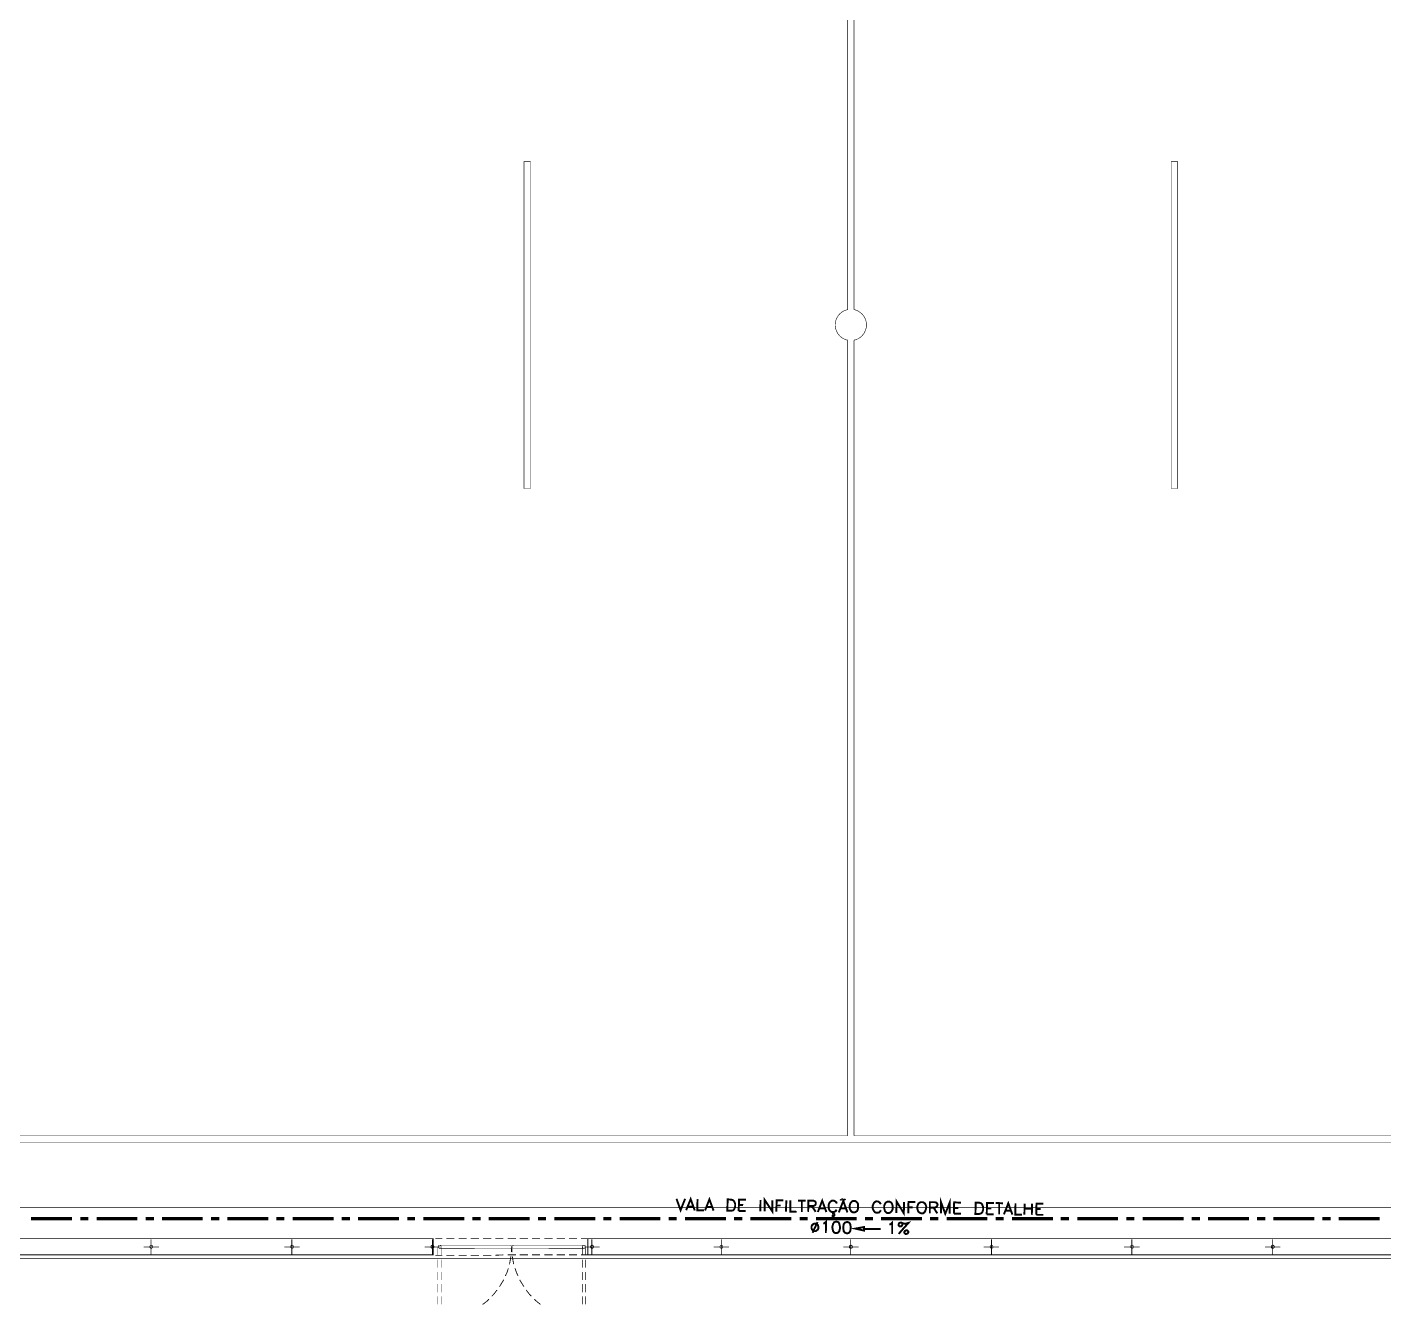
# Model space of a CAD drawing. Header units: millimetres. Extents: x 3240 to 3412, y 1366 to 1426.
# Drawn here: x 3348.22 to 3368.99, y 1386.52 to 1406.08 of the extents above; entities that cross this region are included whole.
import ezdxf

# ---------------------------------------------------------------- set-up
doc = ezdxf.new("R2010")
doc.units = ezdxf.units.MM
doc.layers.add('P', color=7, linetype='Continuous')

msp = doc.modelspace()

# ---------------------------------------------------------------- linework, layer by layer
at = {"layer": 'P'}
for points, const_width in [([(3385.123, 1387.234), (3336.53, 1387.234), (3336.53, 1415.809), (3385.123, 1415.809), (3385.123, 1387.234)], 0.0085), ([(3354.465, 1415.51), (3354.465, 1415.758), (3336.576, 1415.758), (3336.576, 1387.286), (3354.431, 1387.286), (3354.431, 1387.534), (3336.83, 1387.534), (3336.83, 1415.51), (3354.465, 1415.51)], 0.0127), ([(3356.799, 1415.51), (3384.823, 1415.51), (3384.823, 1387.534), (3356.799, 1387.534), (3356.799, 1387.286), (3385.074, 1387.286), (3385.074, 1415.758), (3356.799, 1415.758), (3356.799, 1415.51)], 0.0127), ([(3337.304, 1415.03), (3384.349, 1415.03), (3384.349, 1388.009), (3337.304, 1388.009), (3337.304, 1415.03)], 0.0085), ([(3337.304, 1415.03), (3384.349, 1415.03), (3384.349, 1388.009), (3337.304, 1388.009), (3337.304, 1415.03)], 0.0085), ([(3338.302, 1414.031), (3383.35, 1414.031), (3383.35, 1389.012), (3338.302, 1389.012), (3338.302, 1414.031)], 0.0085), ([(3360.778, 1389.109), (3338.405, 1389.109), (3338.405, 1393.914), (3346.512, 1393.914), (3346.512, 1409.13), (3338.405, 1409.13), (3338.405, 1413.929), (3360.778, 1413.929), (3360.778, 1401.755)], 0.0085), ([(3360.875, 1389.109), (3383.248, 1389.109), (3383.248, 1393.914), (3375.141, 1393.914), (3375.141, 1409.13), (3383.248, 1409.13), (3383.248, 1413.929), (3360.875, 1413.929), (3360.875, 1401.755)], 0.0085), ([(3355.821, 1404.023), (3355.922, 1404.023), (3355.922, 1399.019), (3355.821, 1399.019), (3355.821, 1404.023)], 0.0085), ([(3365.831, 1404.023), (3365.731, 1404.023), (3365.731, 1399.019), (3365.831, 1399.019), (3365.831, 1404.023)], 0.0085), ([(3360.776, 1401.758), (3360.766, 1401.755), (3360.746, 1401.749), (3360.727, 1401.741), (3360.709, 1401.732), (3360.691, 1401.721), (3360.676, 1401.709), (3360.66, 1401.697), (3360.647, 1401.682), (3360.635, 1401.667), (3360.623, 1401.649), (3360.614, 1401.633), (3360.605, 1401.614), (3360.598, 1401.594), (3360.593, 1401.575), (3360.589, 1401.555), (3360.587, 1401.534), (3360.587, 1401.524), (3360.587, 1401.513), (3360.589, 1401.492), (3360.593, 1401.473), (3360.598, 1401.453), (3360.605, 1401.434), (3360.614, 1401.416), (3360.623, 1401.398), (3360.635, 1401.381), (3360.647, 1401.367), (3360.66, 1401.351), (3360.676, 1401.338), (3360.691, 1401.326), (3360.709, 1401.316), (3360.727, 1401.307), (3360.746, 1401.298), (3360.766, 1401.293), (3360.776, 1401.291)], 0.0085), ([(3360.877, 1401.291), (3360.887, 1401.293), (3360.907, 1401.298), (3360.926, 1401.307), (3360.944, 1401.316), (3360.961, 1401.326), (3360.977, 1401.338), (3360.993, 1401.351), (3361.005, 1401.367), (3361.018, 1401.381), (3361.03, 1401.398), (3361.039, 1401.416), (3361.048, 1401.434), (3361.055, 1401.453), (3361.06, 1401.473), (3361.064, 1401.492), (3361.065, 1401.513), (3361.065, 1401.524), (3361.065, 1401.534), (3361.064, 1401.555), (3361.06, 1401.575), (3361.055, 1401.594), (3361.048, 1401.614), (3361.039, 1401.633), (3361.03, 1401.649), (3361.018, 1401.667), (3361.005, 1401.682), (3360.993, 1401.697), (3360.977, 1401.709), (3360.961, 1401.721), (3360.944, 1401.732), (3360.926, 1401.741), (3360.907, 1401.749), (3360.887, 1401.755), (3360.877, 1401.758)], 0.0085), ([(3360.778, 1401.289), (3360.778, 1389.109)], 0.0085), ([(3360.875, 1401.289), (3360.875, 1389.109)], 0.0085), ([(3358.305, 1387.97), (3358.374, 1388.139), (3358.437, 1387.966)], 0.0296), ([(3358.594, 1387.966), (3358.661, 1388.136), (3358.725, 1387.963)], 0.0296), ([(3359.508, 1387.954), (3359.508, 1388.127), (3359.623, 1387.954), (3359.623, 1388.123)], 0.0296), ([(3362.208, 1387.921), (3362.208, 1388.09), (3362.272, 1387.915), (3362.341, 1388.09), (3362.341, 1387.915)], 0.0296), ([(3358.157, 1388.145), (3358.22, 1387.97), (3358.289, 1388.145)], 0.0296), ([(3358.331, 1388.026), (3358.411, 1388.026)], 0.0296), ([(3358.48, 1388.139), (3358.474, 1387.966), (3358.577, 1387.966)], 0.0296), ([(3358.619, 1388.021), (3358.7, 1388.021)], 0.0296), ([(3358.936, 1387.963), (3358.94, 1388.136), (3358.996, 1388.132), (3359.021, 1388.123), (3359.039, 1388.106), (3359.046, 1388.093), (3359.055, 1388.069), (3359.055, 1388.026), (3359.046, 1388), (3359.039, 1387.984), (3359.021, 1387.966), (3358.996, 1387.963), (3358.936, 1387.963)], 0.0296), ([(3359.109, 1387.958), (3359.115, 1388.132), (3359.22, 1388.132)], 0.0296), ([(3359.109, 1388.051), (3359.178, 1388.048)], 0.0296), ([(3359.109, 1387.958), (3359.215, 1387.958)], 0.0296), ([(3359.444, 1388.127), (3359.441, 1387.954)], 0.0296), ([(3359.686, 1387.949), (3359.69, 1388.123), (3359.795, 1388.123)], 0.0296), ([(3359.69, 1388.042), (3359.753, 1388.042)], 0.0296), ([(3359.838, 1388.123), (3359.834, 1387.949)], 0.0296), ([(3359.901, 1388.123), (3359.901, 1387.949), (3359.998, 1387.945)], 0.0296), ([(3360.019, 1388.118), (3360.134, 1388.118)], 0.0296), ([(3360.076, 1388.118), (3360.076, 1387.945)], 0.0296), ([(3360.173, 1387.945), (3360.176, 1388.118), (3360.249, 1388.118), (3360.273, 1388.106), (3360.282, 1388.102), (3360.291, 1388.085), (3360.291, 1388.069), (3360.282, 1388.051), (3360.273, 1388.042), (3360.249, 1388.033), (3360.173, 1388.033)], 0.0296), ([(3360.231, 1388.033), (3360.288, 1387.945)], 0.0296), ([(3360.321, 1387.942), (3360.388, 1388.115), (3360.452, 1387.942)], 0.0296), ([(3360.346, 1388), (3360.43, 1388)], 0.0296), ([(3360.612, 1388.072), (3360.605, 1388.09), (3360.587, 1388.106), (3360.57, 1388.115), (3360.536, 1388.115), (3360.52, 1388.106), (3360.503, 1388.09), (3360.494, 1388.072), (3360.485, 1388.048), (3360.485, 1388.005), (3360.494, 1387.984), (3360.503, 1387.966), (3360.52, 1387.949), (3360.536, 1387.942), (3360.57, 1387.942), (3360.584, 1387.949), (3360.6, 1387.963), (3360.609, 1387.979)], 0.0296), ([(3360.536, 1387.891), (3360.545, 1387.882), (3360.566, 1387.882), (3360.575, 1387.891), (3360.575, 1387.906), (3360.566, 1387.915), (3360.554, 1387.915), (3360.554, 1387.942)], 0.0296), ([(3360.642, 1387.936), (3360.711, 1388.111), (3360.774, 1387.936)], 0.0296), ([(3360.669, 1388.118), (3360.676, 1388.136)], 0.0296), ([(3360.669, 1387.996), (3360.753, 1387.996)], 0.0296), ([(3360.702, 1388.136), (3360.693, 1388.139), (3360.683, 1388.138)], 0.0296), ([(3360.702, 1388.136), (3360.711, 1388.127)], 0.0296), ([(3360.714, 1388.132), (3360.721, 1388.127), (3360.732, 1388.13)], 0.0296), ([(3360.732, 1388.127), (3360.739, 1388.145)], 0.0296), ([(3360.859, 1388.111), (3360.841, 1388.102), (3360.824, 1388.085), (3360.817, 1388.069), (3360.808, 1388.042), (3360.808, 1388), (3360.817, 1387.979), (3360.824, 1387.963), (3360.841, 1387.945), (3360.859, 1387.936), (3360.887, 1387.936), (3360.905, 1387.945), (3360.923, 1387.958), (3360.93, 1387.975), (3360.938, 1388), (3360.938, 1388.042), (3360.935, 1388.069), (3360.926, 1388.085), (3360.908, 1388.102), (3360.893, 1388.111), (3360.859, 1388.111)], 0.0296), ([(3361.286, 1388.063), (3361.277, 1388.076), (3361.261, 1388.093), (3361.247, 1388.102), (3361.214, 1388.106), (3361.198, 1388.097), (3361.18, 1388.081), (3361.171, 1388.063), (3361.162, 1388.039), (3361.162, 1387.996), (3361.171, 1387.975), (3361.18, 1387.958), (3361.192, 1387.942), (3361.21, 1387.933), (3361.244, 1387.933), (3361.261, 1387.936), (3361.277, 1387.954), (3361.286, 1387.97)], 0.0296), ([(3361.388, 1388.102), (3361.371, 1388.093), (3361.353, 1388.076), (3361.346, 1388.06), (3361.337, 1388.039), (3361.337, 1387.996), (3361.346, 1387.97), (3361.349, 1387.954), (3361.367, 1387.936), (3361.383, 1387.928), (3361.416, 1387.928), (3361.434, 1387.936), (3361.452, 1387.954), (3361.459, 1387.97), (3361.468, 1387.991), (3361.468, 1388.033), (3361.459, 1388.06), (3361.452, 1388.076), (3361.434, 1388.093), (3361.416, 1388.102), (3361.388, 1388.102)], 0.0296), ([(3361.522, 1387.928), (3361.528, 1388.102), (3361.637, 1387.924), (3361.642, 1388.097)], 0.0296), ([(3361.706, 1387.924), (3361.709, 1388.097), (3361.815, 1388.097)], 0.0296), ([(3361.706, 1388.018), (3361.773, 1388.012)], 0.0296), ([(3361.896, 1388.093), (3361.879, 1388.085), (3361.861, 1388.072), (3361.854, 1388.055), (3361.845, 1388.03), (3361.845, 1387.988), (3361.854, 1387.963), (3361.861, 1387.945), (3361.879, 1387.933), (3361.896, 1387.924), (3361.93, 1387.921), (3361.942, 1387.928), (3361.96, 1387.945), (3361.967, 1387.963), (3361.976, 1387.988), (3361.981, 1388.03), (3361.972, 1388.051), (3361.963, 1388.069), (3361.946, 1388.085), (3361.93, 1388.093), (3361.896, 1388.093)], 0.0296), ([(3362.036, 1387.921), (3362.036, 1388.093), (3362.111, 1388.093), (3362.136, 1388.085), (3362.145, 1388.076), (3362.154, 1388.06), (3362.15, 1388.042), (3362.141, 1388.026), (3362.133, 1388.018), (3362.111, 1388.009), (3362.036, 1388.009)], 0.0296), ([(3362.094, 1388.009), (3362.15, 1387.921)], 0.0296), ([(3362.404, 1387.915), (3362.408, 1388.09), (3362.514, 1388.085)], 0.0296), ([(3362.408, 1388.005), (3362.471, 1388.005)], 0.0296), ([(3362.734, 1387.912), (3362.738, 1388.085), (3362.792, 1388.085), (3362.819, 1388.076), (3362.835, 1388.06), (3362.843, 1388.042), (3362.852, 1388.018), (3362.852, 1387.975), (3362.843, 1387.949), (3362.835, 1387.933), (3362.819, 1387.921), (3362.792, 1387.912), (3362.734, 1387.912)], 0.0296), ([(3362.907, 1387.906), (3362.912, 1388.081), (3363.018, 1388.081)], 0.0296), ([(3362.907, 1388), (3362.976, 1388)], 0.0296), ([(3363.043, 1388.081), (3363.157, 1388.076)], 0.0296), ([(3363.097, 1388.081), (3363.097, 1387.906)], 0.0296), ([(3363.17, 1387.906), (3363.237, 1388.076), (3363.3, 1387.903)], 0.0296), ([(3363.194, 1387.963), (3363.279, 1387.963)], 0.0296), ([(3363.348, 1388.076), (3363.343, 1387.903), (3363.445, 1387.903)], 0.0296), ([(3363.487, 1388.072), (3363.484, 1387.903)], 0.0296), ([(3363.487, 1387.991), (3363.602, 1387.991)], 0.0296), ([(3363.602, 1388.072), (3363.597, 1387.899)], 0.0296), ([(3363.665, 1387.899), (3363.669, 1388.072), (3363.775, 1388.072)], 0.0296), ([(3363.665, 1387.988), (3363.732, 1387.988)], 0.0296), ([(3348.277, 1387.839), (3348.903, 1387.839)], 0.0508), ([(3349.03, 1387.839), (3349.154, 1387.839)], 0.0508), ([(3349.279, 1387.839), (3349.902, 1387.839)], 0.0508), ([(3350.029, 1387.839), (3350.156, 1387.839)], 0.0508), ([(3350.279, 1387.839), (3350.905, 1387.839)], 0.0508), ([(3351.029, 1387.839), (3351.156, 1387.839)], 0.0508), ([(3351.283, 1387.839), (3351.906, 1387.839)], 0.0508), ([(3352.031, 1387.839), (3352.154, 1387.839)], 0.0508), ([(3352.281, 1387.839), (3352.907, 1387.839)], 0.0508), ([(3353.031, 1387.839), (3353.158, 1387.839)], 0.0508), ([(3353.281, 1387.839), (3353.908, 1387.839)], 0.0508), ([(3354.035, 1387.839), (3354.156, 1387.839)], 0.0508), ([(3354.283, 1387.839), (3354.911, 1387.839)], 0.0508), ([(3355.033, 1387.839), (3355.16, 1387.839)], 0.0508), ([(3355.283, 1387.839), (3355.91, 1387.839)], 0.0508), ([(3356.037, 1387.839), (3356.158, 1387.839)], 0.0508), ([(3356.287, 1387.839), (3356.913, 1387.839)], 0.0508), ([(3357.035, 1387.839), (3357.162, 1387.839)], 0.0508), ([(3357.285, 1387.839), (3357.912, 1387.839)], 0.0508), ([(3358.039, 1387.839), (3358.162, 1387.839)], 0.0508), ([(3358.289, 1387.839), (3358.915, 1387.839)], 0.0508), ([(3359.039, 1387.839), (3359.166, 1387.839)], 0.0508), ([(3359.287, 1387.839), (3359.914, 1387.839)], 0.0508), ([(3360.041, 1387.839), (3360.164, 1387.839)], 0.0508), ([(3360.266, 1387.764), (3360.249, 1387.755), (3360.231, 1387.737), (3360.224, 1387.716), (3360.224, 1387.7), (3360.231, 1387.674), (3360.249, 1387.658), (3360.266, 1387.649), (3360.288, 1387.649), (3360.303, 1387.658), (3360.321, 1387.674), (3360.33, 1387.695), (3360.33, 1387.712), (3360.325, 1387.737), (3360.309, 1387.755), (3360.291, 1387.764), (3360.266, 1387.764)], 0.0296), ([(3360.316, 1387.788), (3360.24, 1387.624)], 0.0296), ([(3360.291, 1387.839), (3360.914, 1387.839)], 0.0508), ([(3360.406, 1387.764), (3360.422, 1387.772), (3360.448, 1387.794), (3360.443, 1387.619)], 0.0296), ([(3360.596, 1387.794), (3360.57, 1387.785), (3360.554, 1387.758), (3360.545, 1387.721), (3360.545, 1387.695), (3360.554, 1387.652), (3360.57, 1387.628), (3360.591, 1387.619), (3360.609, 1387.619), (3360.633, 1387.628), (3360.651, 1387.652), (3360.66, 1387.691), (3360.66, 1387.716), (3360.651, 1387.758), (3360.639, 1387.785), (3360.612, 1387.794), (3360.596, 1387.794)], 0.0296), ([(3360.76, 1387.788), (3360.736, 1387.779), (3360.718, 1387.758), (3360.711, 1387.716), (3360.711, 1387.691), (3360.718, 1387.649), (3360.732, 1387.628), (3360.757, 1387.619), (3360.774, 1387.615), (3360.799, 1387.624), (3360.817, 1387.649), (3360.824, 1387.691), (3360.824, 1387.716), (3360.817, 1387.755), (3360.803, 1387.779), (3360.778, 1387.788), (3360.76, 1387.788)], 0.0296), ([(3361.041, 1387.839), (3361.168, 1387.839)], 0.0508), ([(3361.289, 1387.839), (3361.917, 1387.839)], 0.0508), ([(3361.416, 1387.751), (3361.434, 1387.755), (3361.459, 1387.779), (3361.459, 1387.607)], 0.0296), ([(3361.6, 1387.779), (3361.616, 1387.764), (3361.616, 1387.746), (3361.607, 1387.73), (3361.591, 1387.721), (3361.573, 1387.721), (3361.558, 1387.737), (3361.558, 1387.755), (3361.565, 1387.772), (3361.582, 1387.779), (3361.6, 1387.779), (3361.616, 1387.772), (3361.642, 1387.764), (3361.667, 1387.764), (3361.692, 1387.772), (3361.709, 1387.776), (3361.558, 1387.607)], 0.0296), ([(3362.039, 1387.839), (3362.166, 1387.839)], 0.0508), ([(3362.293, 1387.839), (3362.916, 1387.839)], 0.0508), ([(3362.404, 1387.915), (3362.514, 1387.915)], 0.0296), ([(3362.907, 1387.906), (3363.013, 1387.906)], 0.0296), ([(3363.043, 1387.839), (3363.166, 1387.839)], 0.0508), ([(3363.293, 1387.839), (3363.919, 1387.839)], 0.0508), ([(3363.665, 1387.899), (3363.771, 1387.899)], 0.0296), ([(3364.041, 1387.839), (3364.168, 1387.839)], 0.0508), ([(3364.292, 1387.839), (3364.918, 1387.839)], 0.0508), ([(3365.045, 1387.839), (3365.168, 1387.839)], 0.0508), ([(3365.295, 1387.839), (3365.921, 1387.839)], 0.0508), ([(3366.043, 1387.839), (3366.172, 1387.839)], 0.0508), ([(3366.294, 1387.839), (3366.92, 1387.839)], 0.0508), ([(3367.047, 1387.839), (3367.17, 1387.839)], 0.0508), ([(3367.297, 1387.839), (3367.923, 1387.839)], 0.0508), ([(3368.047, 1387.839), (3368.174, 1387.839)], 0.0508), ([(3368.296, 1387.839), (3368.924, 1387.839)], 0.0508), ([(3354.465, 1387.534), (3354.571, 1387.534)], 0.0127), ([(3354.631, 1387.534), (3354.758, 1387.534)], 0.0127), ([(3354.821, 1387.534), (3354.945, 1387.534)], 0.0127), ([(3355.008, 1387.534), (3355.135, 1387.534)], 0.0127), ([(3355.193, 1387.534), (3355.32, 1387.534)], 0.0127), ([(3355.384, 1387.534), (3355.507, 1387.534)], 0.0127), ([(3355.571, 1387.534), (3355.698, 1387.534)], 0.0127), ([(3355.758, 1387.534), (3355.885, 1387.534)], 0.0127), ([(3355.947, 1387.534), (3356.07, 1387.534)], 0.0127), ([(3356.134, 1387.534), (3356.261, 1387.534)], 0.0127), ([(3356.321, 1387.534), (3356.448, 1387.534)], 0.0127), ([(3356.511, 1387.534), (3356.633, 1387.534)], 0.0127), ([(3356.696, 1387.534), (3356.799, 1387.534)], 0.0127), ([(3360.896, 1387.688), (3361.028, 1387.712), (3361.028, 1387.658), (3360.896, 1387.688)], 0.0296), ([(3361.028, 1387.682), (3361.282, 1387.682)], 0.0296), ([(3361.67, 1387.661), (3361.655, 1387.652), (3361.646, 1387.64), (3361.646, 1387.624), (3361.663, 1387.607), (3361.679, 1387.607), (3361.697, 1387.615), (3361.706, 1387.628), (3361.706, 1387.645), (3361.688, 1387.661), (3361.67, 1387.661)], 0.0296), ([(3350.232, 1387.407), (3350.001, 1387.407)], 0.0127), ([(3350.14, 1387.409), (3350.136, 1387.423), (3350.129, 1387.43), (3350.12, 1387.434), (3350.112, 1387.434), (3350.103, 1387.43), (3350.096, 1387.423), (3350.092, 1387.414), (3350.092, 1387.406), (3350.096, 1387.397), (3350.103, 1387.39), (3350.112, 1387.386), (3350.12, 1387.386), (3350.129, 1387.39), (3350.136, 1387.397), (3350.14, 1387.406)], 0.0085), ([(3350.113, 1387.289), (3350.113, 1387.525)], 0.0127), ([(3352.387, 1387.407), (3352.151, 1387.407)], 0.0127), ([(3352.294, 1387.409), (3352.29, 1387.423), (3352.285, 1387.43), (3352.276, 1387.434), (3352.265, 1387.434), (3352.258, 1387.43), (3352.251, 1387.423), (3352.248, 1387.414), (3352.248, 1387.406), (3352.251, 1387.397), (3352.258, 1387.39), (3352.265, 1387.386), (3352.276, 1387.386), (3352.285, 1387.39), (3352.29, 1387.397), (3352.294, 1387.406)], 0.0085), ([(3352.269, 1387.289), (3352.269, 1387.525)], 0.0127), ([(3354.537, 1387.407), (3354.301, 1387.407)], 0.0127), ([(3354.446, 1387.409), (3354.44, 1387.423), (3354.435, 1387.43), (3354.426, 1387.434), (3354.417, 1387.434), (3354.409, 1387.43), (3354.401, 1387.423), (3354.398, 1387.414), (3354.398, 1387.406), (3354.401, 1387.397), (3354.409, 1387.39), (3354.417, 1387.386), (3354.426, 1387.386), (3354.435, 1387.39), (3354.44, 1387.397), (3354.444, 1387.406)], 0.0127), ([(3354.419, 1387.289), (3354.419, 1387.525)], 0.0127), ([(3354.504, 1387.407), (3354.504, 1387.277)], 0.0085), ([(3354.555, 1387.409), (3354.551, 1387.423), (3354.544, 1387.43), (3354.536, 1387.434), (3354.527, 1387.434), (3354.518, 1387.43), (3354.513, 1387.423), (3354.509, 1387.414), (3354.509, 1387.406), (3354.513, 1387.397), (3354.518, 1387.39), (3354.527, 1387.386), (3354.536, 1387.386), (3354.544, 1387.39), (3354.551, 1387.397), (3354.555, 1387.406)], 0.0085), ([(3354.555, 1387.409), (3354.551, 1387.423), (3354.544, 1387.43), (3354.536, 1387.434), (3354.527, 1387.434), (3354.518, 1387.43), (3354.513, 1387.423), (3354.509, 1387.414), (3354.509, 1387.406), (3354.513, 1387.397), (3354.518, 1387.39), (3354.527, 1387.386), (3354.536, 1387.386), (3354.544, 1387.39), (3354.551, 1387.397), (3354.555, 1387.406)], 0.0085), ([(3354.53, 1387.434), (3355.61, 1387.434)], 0.0085), ([(3355.61, 1387.383), (3354.53, 1387.386)], 0.0085), ([(3354.555, 1387.277), (3354.555, 1387.407)], 0.0085), ([(3355.611, 1387.386), (3355.624, 1387.39), (3355.631, 1387.397), (3355.634, 1387.406), (3355.634, 1387.414), (3355.631, 1387.423), (3355.624, 1387.43), (3355.615, 1387.434)], 0.0085), ([(3355.629, 1387.328), (3355.634, 1387.407)], 0.0127), ([(3355.634, 1387.407), (3355.638, 1387.323)], 0.0127), ([(3355.663, 1387.434), (3355.649, 1387.43), (3355.641, 1387.423), (3355.638, 1387.414), (3355.638, 1387.406), (3355.641, 1387.397), (3355.649, 1387.39), (3355.657, 1387.386)], 0.0085), ([(3356.739, 1387.434), (3355.659, 1387.434)], 0.0085), ([(3355.659, 1387.383), (3356.739, 1387.386)], 0.0085), ([(3356.714, 1387.277), (3356.714, 1387.407)], 0.0085), ([(3356.765, 1387.409), (3356.762, 1387.423), (3356.754, 1387.43), (3356.746, 1387.434), (3356.737, 1387.434), (3356.728, 1387.43), (3356.721, 1387.423), (3356.717, 1387.414), (3356.717, 1387.406), (3356.721, 1387.397), (3356.728, 1387.39), (3356.737, 1387.386), (3356.746, 1387.386), (3356.754, 1387.39), (3356.762, 1387.397), (3356.765, 1387.406)], 0.0085), ([(3356.765, 1387.409), (3356.762, 1387.423), (3356.754, 1387.43), (3356.746, 1387.434), (3356.737, 1387.434), (3356.728, 1387.43), (3356.721, 1387.423), (3356.717, 1387.414), (3356.717, 1387.406), (3356.721, 1387.397), (3356.728, 1387.39), (3356.737, 1387.386), (3356.746, 1387.386), (3356.754, 1387.39), (3356.762, 1387.397), (3356.765, 1387.406)], 0.0085), ([(3356.98, 1387.407), (3356.744, 1387.407)], 0.0127), ([(3356.76, 1387.407), (3356.76, 1387.277)], 0.0085), ([(3356.887, 1387.409), (3356.883, 1387.423), (3356.878, 1387.43), (3356.869, 1387.434), (3356.859, 1387.434), (3356.851, 1387.43), (3356.844, 1387.423), (3356.841, 1387.414), (3356.841, 1387.406), (3356.844, 1387.397), (3356.851, 1387.39), (3356.859, 1387.386), (3356.869, 1387.386), (3356.878, 1387.39), (3356.883, 1387.397), (3356.887, 1387.406)], 0.0127), ([(3356.862, 1387.289), (3356.862, 1387.525)], 0.0127), ([(3358.961, 1387.407), (3358.725, 1387.407)], 0.0127), ([(3358.869, 1387.409), (3358.864, 1387.423), (3358.859, 1387.43), (3358.85, 1387.434), (3358.841, 1387.434), (3358.832, 1387.43), (3358.825, 1387.423), (3358.822, 1387.414), (3358.822, 1387.406), (3358.825, 1387.397), (3358.832, 1387.39), (3358.841, 1387.386), (3358.85, 1387.386), (3358.859, 1387.39), (3358.864, 1387.397), (3358.868, 1387.406)], 0.0085), ([(3358.843, 1387.289), (3358.843, 1387.525)], 0.0127), ([(3360.944, 1387.407), (3360.711, 1387.407)], 0.0127), ([(3360.85, 1387.409), (3360.847, 1387.423), (3360.84, 1387.43), (3360.831, 1387.434), (3360.822, 1387.434), (3360.813, 1387.43), (3360.806, 1387.423), (3360.803, 1387.414), (3360.803, 1387.406), (3360.806, 1387.397), (3360.813, 1387.39), (3360.822, 1387.386), (3360.831, 1387.386), (3360.84, 1387.39), (3360.847, 1387.397), (3360.85, 1387.406)], 0.0127), ([(3360.824, 1387.289), (3360.824, 1387.525)], 0.0127), ([(3363.097, 1387.407), (3362.861, 1387.407)], 0.0127), ([(3363.004, 1387.409), (3363, 1387.423), (3362.995, 1387.43), (3362.986, 1387.434), (3362.976, 1387.434), (3362.969, 1387.43), (3362.962, 1387.423), (3362.958, 1387.414), (3362.958, 1387.406), (3362.962, 1387.397), (3362.969, 1387.39), (3362.976, 1387.386), (3362.986, 1387.386), (3362.995, 1387.39), (3363, 1387.397), (3363.004, 1387.406)], 0.0085), ([(3362.979, 1387.289), (3362.979, 1387.525)], 0.0127), ([(3365.248, 1387.407), (3365.011, 1387.407)], 0.0127), ([(3365.156, 1387.409), (3365.151, 1387.423), (3365.145, 1387.43), (3365.136, 1387.434), (3365.128, 1387.434), (3365.119, 1387.43), (3365.112, 1387.423), (3365.108, 1387.414), (3365.108, 1387.406), (3365.112, 1387.397), (3365.119, 1387.39), (3365.128, 1387.386), (3365.136, 1387.386), (3365.145, 1387.39), (3365.151, 1387.397), (3365.154, 1387.406)], 0.0085), ([(3365.129, 1387.289), (3365.129, 1387.525)], 0.0127), ([(3367.403, 1387.407), (3367.167, 1387.407)], 0.0127), ([(3367.31, 1387.409), (3367.306, 1387.423), (3367.299, 1387.43), (3367.292, 1387.434), (3367.281, 1387.434), (3367.273, 1387.43), (3367.267, 1387.423), (3367.264, 1387.414), (3367.264, 1387.406), (3367.267, 1387.397), (3367.273, 1387.39), (3367.281, 1387.386), (3367.292, 1387.386), (3367.299, 1387.39), (3367.306, 1387.397), (3367.31, 1387.406)], 0.0127), ([(3367.285, 1387.289), (3367.285, 1387.525)], 0.0127), ([(3354.571, 1387.28), (3354.465, 1387.28)], 0.0127), ([(3354.504, 1387.213), (3354.504, 1387.09)], 0.0085), ([(3354.555, 1387.09), (3354.555, 1387.213)], 0.0085), ([(3354.758, 1387.28), (3354.631, 1387.28)], 0.0127), ([(3354.945, 1387.28), (3354.821, 1387.28)], 0.0127), ([(3355.135, 1387.28), (3355.008, 1387.28)], 0.0127), ([(3355.32, 1387.28), (3355.193, 1387.28)], 0.0127), ([(3355.507, 1387.286), (3355.384, 1387.28)], 0.0127), ([(3355.698, 1387.286), (3355.571, 1387.286)], 0.0127), ([(3355.601, 1387.141), (3355.622, 1387.264)], 0.0127), ([(3355.643, 1387.264), (3355.664, 1387.144)], 0.0127), ([(3355.885, 1387.286), (3355.758, 1387.286)], 0.0127), ([(3356.07, 1387.286), (3355.947, 1387.286)], 0.0127), ([(3356.261, 1387.286), (3356.134, 1387.286)], 0.0127), ([(3356.448, 1387.286), (3356.321, 1387.286)], 0.0127), ([(3356.633, 1387.286), (3356.511, 1387.286)], 0.0127), ([(3356.799, 1387.286), (3356.696, 1387.286)], 0.0127), ([(3356.714, 1387.09), (3356.714, 1387.213)], 0.0085), ([(3356.76, 1387.213), (3356.76, 1387.09)], 0.0085), ([(3354.504, 1387.026), (3354.504, 1386.899)], 0.0085), ([(3354.555, 1386.899), (3354.555, 1387.026)], 0.0085), ([(3355.537, 1386.963), (3355.562, 1387.017), (3355.583, 1387.081)], 0.0127), ([(3355.686, 1387.081), (3355.707, 1387.017), (3355.731, 1386.963)], 0.0127), ([(3356.714, 1386.899), (3356.714, 1387.026)], 0.0085), ([(3356.76, 1387.026), (3356.76, 1386.899)], 0.0085), ([(3354.504, 1386.841), (3354.504, 1386.714)], 0.0085), ([(3354.555, 1386.714), (3354.555, 1386.841)], 0.0085), ([(3355.329, 1386.654), (3355.356, 1386.679), (3355.41, 1386.748)], 0.0127), ([(3355.447, 1386.799), (3355.507, 1386.896), (3355.511, 1386.908)], 0.0127), ([(3355.758, 1386.905), (3355.761, 1386.896), (3355.821, 1386.799)], 0.0127), ([(3355.855, 1386.748), (3355.91, 1386.679), (3355.934, 1386.654)], 0.0127), ([(3356.714, 1386.714), (3356.714, 1386.841)], 0.0085), ([(3356.76, 1386.841), (3356.76, 1386.714)], 0.0085), ([(3354.504, 1386.651), (3354.504, 1386.527)], 0.0085), ([(3354.555, 1386.527), (3354.555, 1386.651)], 0.0085), ([(3355.19, 1386.527), (3355.262, 1386.582), (3355.287, 1386.608)], 0.0127), ([(3355.982, 1386.608), (3356.007, 1386.582), (3356.075, 1386.527)], 0.0127), ([(3356.714, 1386.527), (3356.714, 1386.651)], 0.0085), ([(3356.76, 1386.651), (3356.76, 1386.527)], 0.0085)]:
    msp.add_lwpolyline(points, dxfattribs=dict(at, const_width=const_width))

doc.saveas('drawing.dxf')
